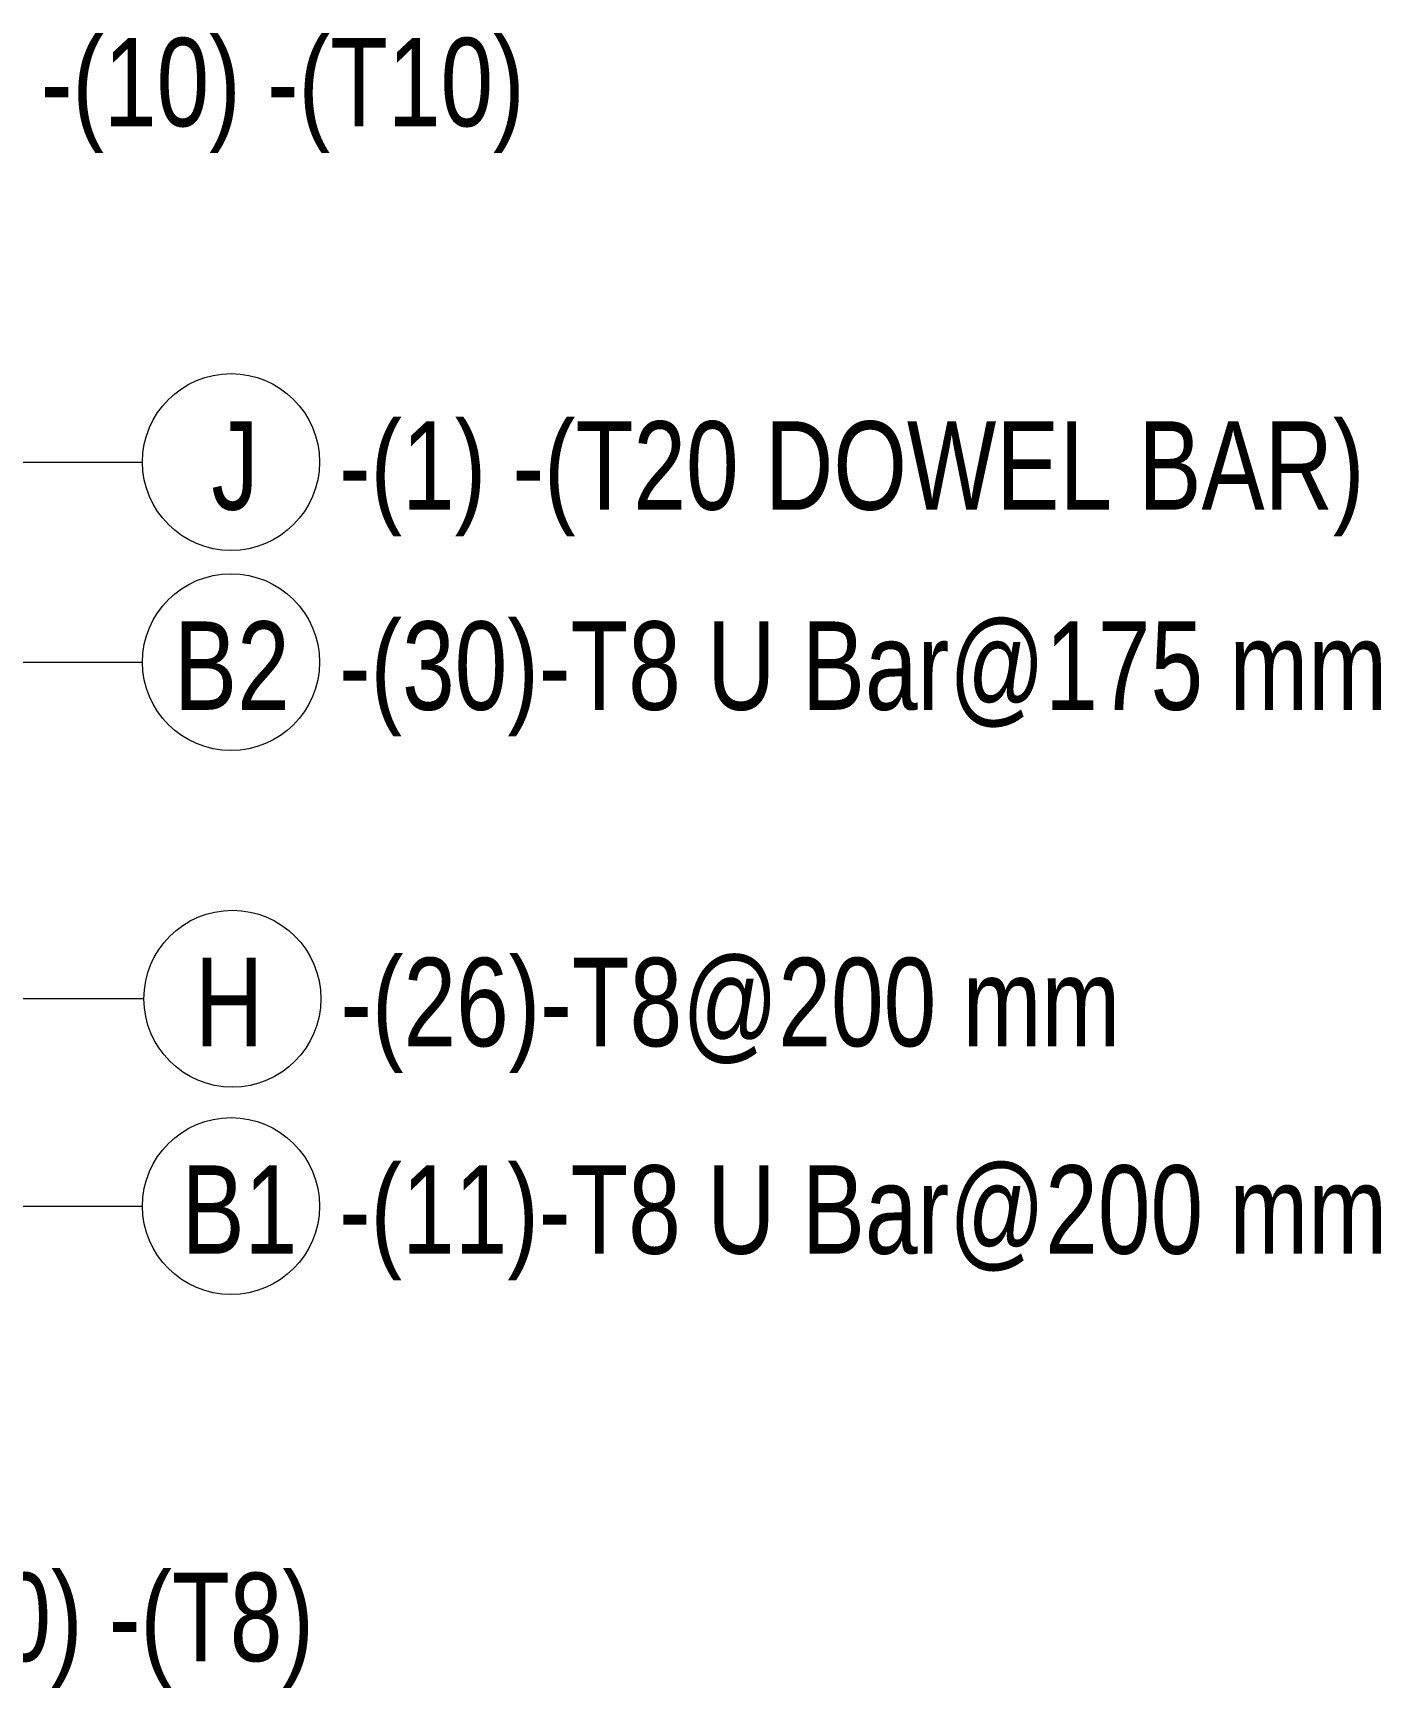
# Model space of a CAD drawing. Header units: millimetres. Extents: x 15382 to 36280, y -2060 to 13564.
# Drawn here: x 31184 to 32136, y 12289 to 13458 of the extents above; entities that cross this region are included whole.
import ezdxf

# ---------------------------------------------------------------- set-up
doc = ezdxf.new("R2010")
doc.units = ezdxf.units.MM
doc.layers.add('S-RBAR-IDEN', color=171, linetype='Continuous', lineweight=9)
doc.styles.add('Nirmala UI Semilight_1', font='NirmalaS.ttf', dxfattribs={"width": 0.8, "height": 62.5})

# ---------------------------------------------------------------- blocks, each defined once
blk = doc.blocks.new('M_Rebar Tag_rfa Dimension - ARROW-793927-Elevation Top 1')
at = {"layer": 'S-RBAR-IDEN'}
blk.add_circle((17335.9, 12970.2), 62.5, dxfattribs=at)
blk = doc.blocks.new('M_Rebar Tag_rfa MARK - DOT 1_5-794230-Elevation Top 1')
at = {"layer": 'S-RBAR-IDEN'}
blk.add_circle((17335.9, 13233.2), 62.5, dxfattribs=at)

msp = doc.modelspace()

# ---------------------------------------------------------------- linework, layer by layer
at = {"layer": 'S-RBAR-IDEN'}
for p, q in [((31092.6, 13155.3), (31261.4, 13155.3)), ((31031, 13013.9), (31261.4, 13013.9)), ((30947.9, 12776.2), (31262.4, 12776.2)), ((30946.9, 12629.6), (31261.4, 12629.6))]:
    msp.add_line(p, q, dxfattribs=at)

# ---------------------------------------------------------------- block references
for name, p in [('M_Rebar Tag_rfa MARK - DOT 1_5-794230-Elevation Top 1', (13988.1, -77.9)), ('M_Rebar Tag_rfa Dimension - ARROW-793927-Elevation Top 1', (13988.1, 43.7)), ('M_Rebar Tag_rfa Dimension - ARROW-793927-Elevation Top 1', (13989.1, -194.1)), ('M_Rebar Tag_rfa Dimension - ARROW-793927-Elevation Top 1', (13988.1, -340.6))]:
    msp.add_blockref(name, p, dxfattribs=at)

# ---------------------------------------------------------------- texts
at = {"layer": 'S-RBAR-IDEN', "char_height": 62.5, "attachment_point": 1, "style": 'Nirmala UI Semilight_1'}
for s, insert, width in [('-(10) -(T10)', (31189.7, 13455), 384.81), ('J', (31310.1, 13184.1), 28.861), ('-(1) -(T20 DOWEL BAR)', (31400.3, 13184.1), 835.358), ('B2', (31283.7, 13042.7), 92.996), ('-(30)-T8 U Bar@175 mm', (31400.3, 13042.7), 886.666), ('H', (31298.5, 12805), 59.325), ('-(26)-T8@200 mm', (31401.3, 12805), 676.624), ('B1', (31289, 12658.4), 80.169), ('-(11)-T8 U Bar@200 mm', (31400.3, 12658.4), 875.443), ('-(10) -(T8)', (31078, 12370.5), 352.742)]:
    msp.add_mtext(s, dxfattribs=dict(at, insert=insert, width=width))

doc.saveas('drawing.dxf')
